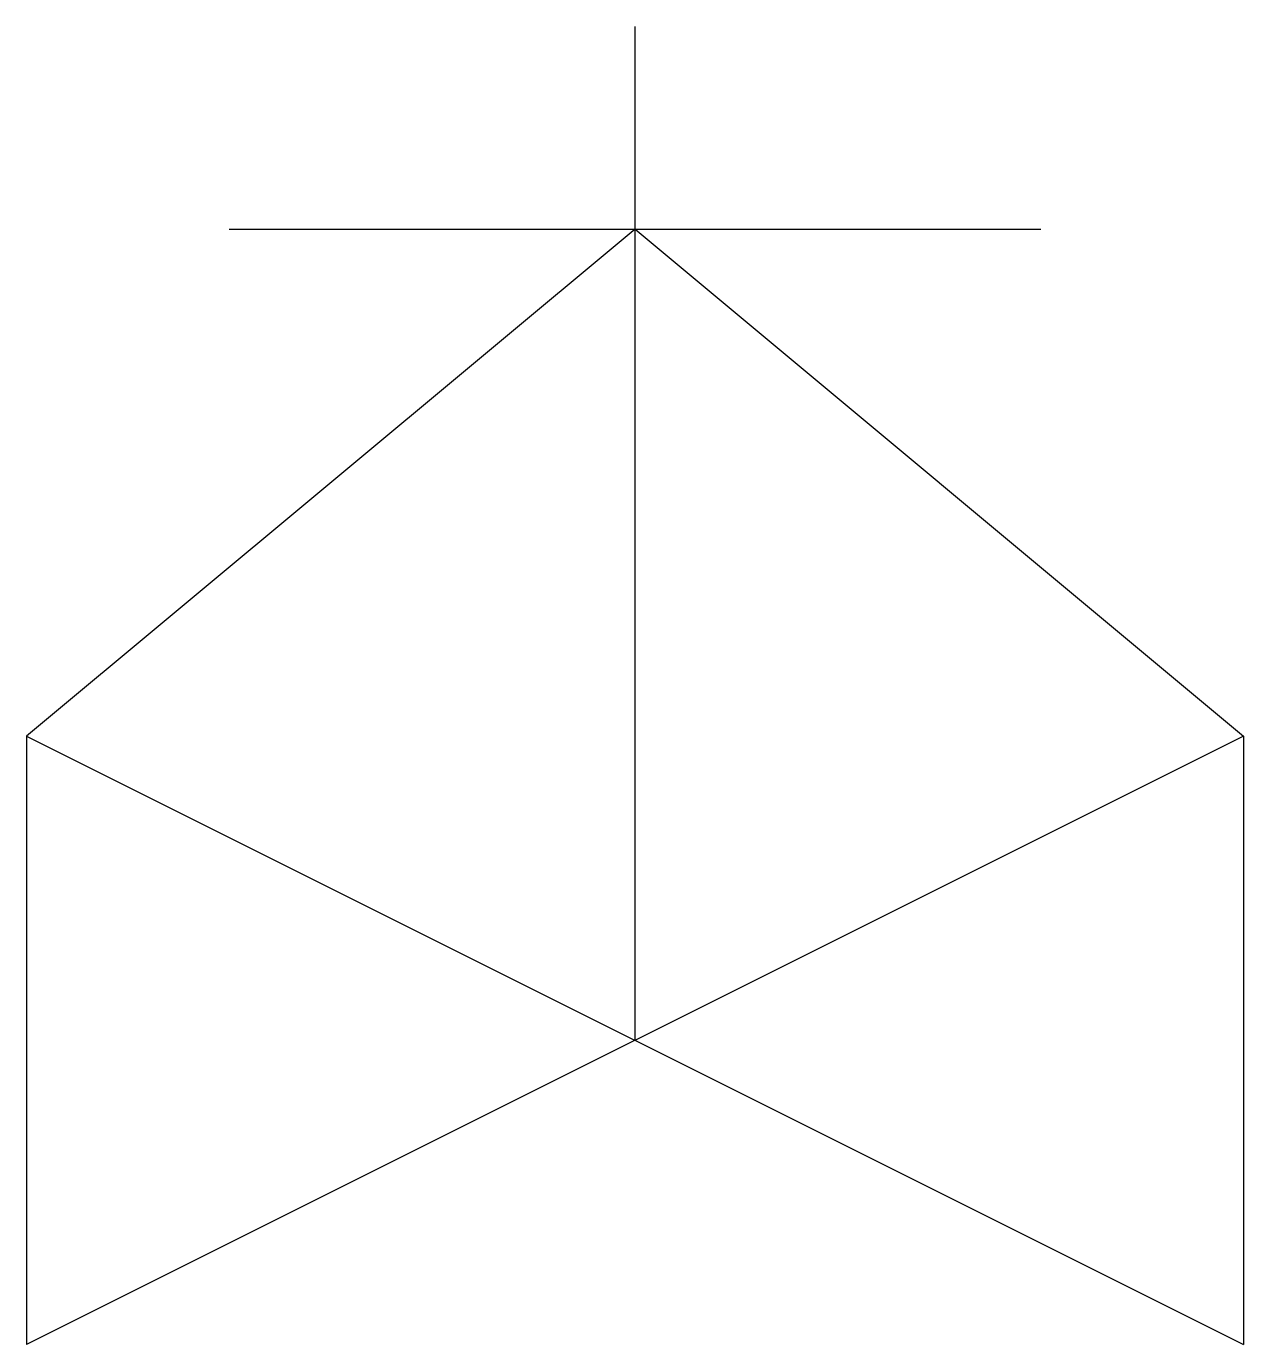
# Model space of a CAD drawing. Extents: x 0 to 6, y -1.5 to 5.
import ezdxf

# ---------------------------------------------------------------- set-up
doc = ezdxf.new("R2010")
doc.units = 0
doc.header["$MEASUREMENT"] = 0
doc.layers.add('1', color=7, linetype='CONTINUOUS')

msp = doc.modelspace()

# ---------------------------------------------------------------- linework, layer by layer
at = {"layer": '1'}
for p, q in [((3, 0), (3, 5)), ((3, 4), (0, 1.5)), ((1, 4), (5, 4)), ((3, 4), (6, 1.5)), ((6, 1.5), (0, -1.5)), ((0, 1.5), (6, -1.5)), ((0, 1.5), (0, -1.5)), ((6, 1.5), (6, -1.5))]:
    msp.add_line(p, q, dxfattribs=at)

doc.saveas('drawing.dxf')
